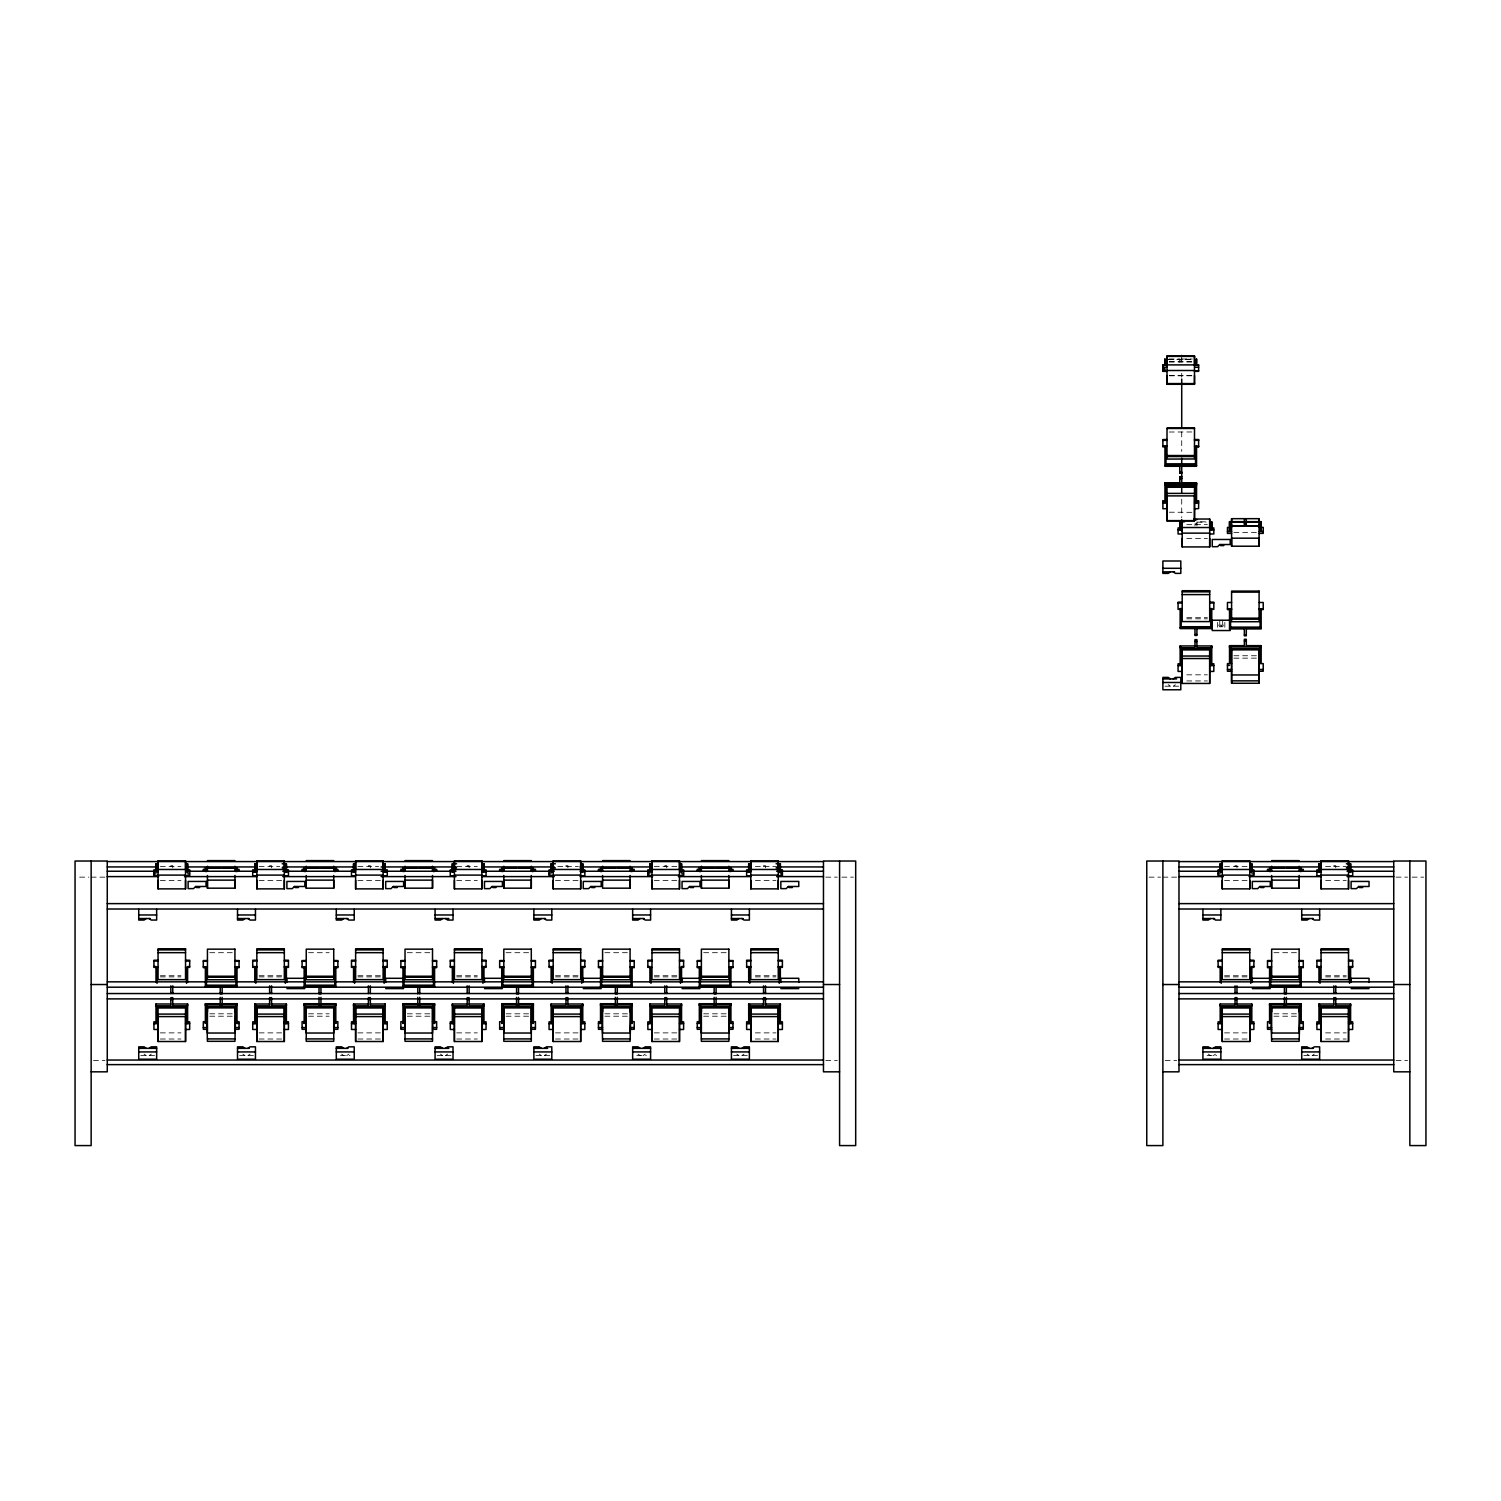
<?xml version="1.0" encoding="UTF-8"?>
<svg xmlns="http://www.w3.org/2000/svg" width="1501" height="1501" viewBox="0 0 1501 1501"><rect width="100%" height="100%" fill="white"/><g stroke="black" fill="none" stroke-linecap="round" stroke-linejoin="round"><path stroke-width="0.75" stroke-dasharray="5 3.75" d="M149.143 1055.635L151.282 1054.115M247.928 1055.635L250.067 1054.115M346.712 1055.635L348.87 1054.115M445.497 1055.635L447.654 1054.115M544.281 1055.635L546.439 1054.115M643.066 1055.635L645.224 1054.115M1173.294 686.201L1175.433 684.681M741.869 1055.635L744.008 1054.115M1213.352 1055.635L1215.491 1054.134M1312.137 1055.635L1314.276 1054.134M1169.185 359.02L1179.786 359.02L1179.786 363.129M1181.719 359.02L1192.319 359.02M1168.247 359.339L1192.319 359.189M1168.247 359.527L1190.987 359.527M1179.786 361.084L1181.719 361.122M1169.298 361.685L1192.207 361.685M1169.298 362.004L1192.207 362.004M1169.298 375.55L1192.207 375.55M1169.298 375.794L1192.207 375.794M1169.298 432.007L1192.207 431.969M1169.298 512.197L1192.207 512.329M1205.397 521.823L1196.916 521.823L1196.916 525.913M1197.085 522.16L1206.185 522.16M1196.916 523.755L1194.984 523.755L1194.984 525.913M1186.784 524.656L1207.404 524.656M1233.897 532.367L1256.787 532.367M1186.784 538.427L1207.404 538.427M1186.784 617.699L1207.404 617.699M1186.784 618.825L1207.404 618.825M1233.897 655.749L1256.787 655.749M1233.897 658.151L1256.787 658.151M1186.784 674.831L1207.404 674.831M1186.784 680.947L1207.404 680.947M1164.964 686.201L1178.717 686.201M160.344 866.602L180.964 866.602M259.129 866.602L279.749 866.602M357.913 866.602L378.533 866.602M456.698 866.602L477.318 866.602M557.79 866.602L578.392 866.602M654.286 866.602L677.176 866.602M755.359 866.602L775.979 866.602M1224.553 866.602L1247.462 866.602M1325.627 866.602L1346.247 866.602M79.647 877.147L88.859 877.147M91.148 877.147L104.957 877.147M825.775 877.147L837.277 877.147M841.873 877.147L853.375 877.147M1149.072 877.147L1160.573 877.147M1162.881 877.147L1176.69 877.147M1396.043 877.147L1407.544 877.147M1412.141 877.147L1423.642 877.147M160.344 880.393L180.964 880.393M259.129 880.393L282.038 880.393M357.913 880.393L380.822 880.393M456.698 880.393L477.318 880.393M555.483 880.393L578.392 880.393M654.286 880.393L677.176 880.393M755.359 880.393L775.979 880.393M1224.553 880.393L1247.462 880.393M1325.627 880.393L1346.247 880.393M209.746 952.703L232.636 952.703M308.531 952.703L329.132 952.703M407.315 952.703L430.224 952.703M506.1 952.703L529.009 952.703M604.884 952.703L627.793 952.703M703.669 952.703L726.578 952.703M1273.936 952.703L1296.845 952.703M160.344 975.744L180.964 975.744M259.129 975.744L282.038 975.744M357.913 975.744L380.822 975.744M456.698 975.744L477.318 975.744M555.483 975.744L578.392 975.744M654.286 975.744L677.176 975.744M755.359 975.744L775.979 975.744M1224.553 975.763L1247.462 975.763M1325.627 975.763L1346.247 975.763M160.344 976.888L180.964 976.888M259.129 976.888L282.038 976.888M357.913 976.888L380.822 976.888M456.698 976.888L477.318 976.888M555.483 976.888L578.392 976.888M654.286 976.888L677.176 976.888M755.359 976.888L775.979 976.888M1224.553 976.888L1247.462 976.888M1325.627 976.888L1346.247 976.888M209.746 1013.813L232.636 1013.813M308.531 1013.813L329.132 1013.813M407.315 1013.813L430.224 1013.813M506.1 1013.813L529.009 1013.813M604.884 1013.813L627.793 1013.813M703.669 1013.813L726.578 1013.813M1273.936 1013.813L1296.845 1013.813M209.746 1016.215L232.636 1016.215M308.531 1016.215L329.132 1016.215M407.315 1016.215L430.224 1016.215M506.1 1016.215L529.009 1016.215M604.884 1016.215L627.793 1016.215M703.669 1016.215L726.578 1016.215M1273.936 1016.215L1296.845 1016.215M160.344 1032.876L180.964 1032.876M259.129 1032.876L282.038 1032.876M357.913 1032.876L380.822 1032.876M456.698 1032.876L477.318 1032.876M555.483 1032.876L578.392 1032.876M654.286 1032.876L677.176 1032.876M755.359 1032.876L775.979 1032.876M1224.553 1032.876L1247.462 1032.876M1325.627 1032.876L1346.247 1032.876M160.344 1039.011L180.964 1039.011M259.129 1039.011L282.038 1039.011M357.913 1039.011L380.822 1039.011M456.698 1039.011L477.318 1039.011M555.483 1039.011L578.392 1039.011M654.286 1039.011L677.176 1039.011M755.359 1039.011L775.979 1039.011M1224.553 1039.011L1247.462 1039.011M1325.627 1039.011L1346.247 1039.011M140.813 1055.635L154.565 1055.635M239.597 1055.635L253.369 1055.635M340.464 1055.635L350.071 1055.635M437.166 1055.635L450.938 1055.635M535.951 1055.635L549.722 1055.635M636.818 1055.635L646.424 1055.635M733.539 1055.635L747.292 1055.635M1207.085 1055.635L1216.692 1055.635M1303.806 1055.635L1317.559 1055.635M93.456 1060.438L104.957 1060.438M825.775 1060.438L837.277 1060.438M1165.17 1060.438L1176.69 1060.438M1396.043 1060.438L1407.544 1060.438M1168.247 684.681L1170.386 686.201M1307.09 1054.134L1309.228 1055.635M1208.305 1054.134L1210.444 1055.635M736.822 1054.115L738.961 1055.635M638.038 1054.115L640.176 1055.635M539.234 1054.115L541.392 1055.635M440.45 1054.115L442.607 1055.635M341.665 1054.115L343.823 1055.635M242.881 1054.115L245.019 1055.635M144.096 1054.115L146.235 1055.635M1335.759 867.859L1335.759 865.702L1333.826 865.702L1333.826 867.859M1236.974 867.859L1236.974 865.702L1235.042 865.702L1235.042 867.859M1224.835 622.296L1224.835 628.469M1222.677 620.232L1222.677 628.469M1219.788 620.232L1219.788 628.469M1217.63 622.296L1217.63 628.469M1181.719 356.975L1181.719 363.129M1181.719 373.261L1181.719 377.126M1181.719 431.894L1181.719 451.388M1181.719 499.195L1181.719 517.732M765.491 867.859L765.491 865.702L763.559 865.702L763.559 867.859M666.707 867.859L666.707 865.702L664.774 865.702L664.774 867.859M567.903 867.859L567.903 865.702L565.971 865.702L565.971 867.859M469.119 867.859L469.119 865.702L467.186 865.702L467.186 867.859M370.334 867.859L370.334 865.702L368.402 865.702L368.402 867.859M271.55 867.859L271.55 865.702L269.617 865.702L269.617 867.859M172.765 867.859L172.765 865.702L170.833 865.702L170.833 867.859M1218.718 624.96C1220.707 631.114 1223.503 620.626 1218.718 624.96M1220.632 624.96C1222.602 631.114 1225.416 620.626 1220.632 624.96"/><path stroke-width="1.5" d="M153.928 1023.626L155.991 1023.626L155.991 1004L170.833 1004M157.023 864.107L157.023 869.848L158.055 869.848M158.055 1041.506L158.055 1016.59L185.542 1016.59L185.542 1041.506L158.055 1041.506L158.055 1007.978L185.542 1007.978L185.542 1041.506M185.542 880.393L185.542 888.873L158.055 888.873L158.055 880.393M158.055 860.974L158.055 869.473L185.542 869.473L185.542 860.974L158.055 860.974L158.055 888.873M186.574 864.107L186.574 869.848L185.542 869.848M189.67 1023.626L187.606 1023.626L187.606 1004L172.765 1004M220.215 1003.719L205.374 1003.719L205.374 1023.419L205.374 1021.674L203.31 1021.674L203.31 1029.311L207.438 1029.311M206.406 1004.694L207.438 1041.319L234.925 1041.319L235.976 1004.694L206.406 1004.694L206.406 1006.439L235.976 1006.439L235.976 1004.694M207.438 1007.903L207.438 1033.026L234.925 1033.026L234.925 1007.903L207.438 1007.903L207.438 1011.843M207.438 888.179L207.438 880.13L234.925 880.13L234.925 888.179L207.438 888.179L207.438 875.515M239.072 1023.419L237.008 1023.419L237.008 1003.719L222.148 1003.719M252.712 1023.626L254.776 1023.626L254.776 1004L269.617 1004M256.84 1023.626L255.808 1023.626L255.808 1004.976L255.808 1006.796L285.359 1006.796L285.359 1023.626L284.327 1023.626M256.84 1041.506L256.84 1007.978L284.327 1007.978L284.327 1041.506L256.84 1041.506L256.84 1007.978M284.327 880.393L284.327 888.873L256.84 888.873L256.84 880.393M256.84 860.974L256.84 869.473L284.327 869.473L284.327 860.974L256.84 860.974L256.84 888.873M288.455 1023.626L286.391 1023.626L286.391 1004L271.55 1004M282.15 863.769L286.391 863.769L286.391 869.848L288.455 869.848L288.455 875.927L284.327 875.927M319.019 1003.719L304.159 1003.719L304.159 1023.419L304.159 1021.674L302.095 1021.674L302.095 1029.311L306.242 1029.311M305.191 1004.694L305.191 1006.439L334.761 1006.439L334.761 1004.694L305.191 1004.694L305.191 1023.419L306.242 1021.674M306.242 1007.903L306.242 1033.026L333.729 1033.026L333.729 1007.903L306.242 1007.903L306.242 1041.319L333.729 1041.319L333.729 1007.903M306.242 888.179L306.242 880.13L333.729 880.13L333.729 888.179L306.242 888.179L306.242 875.515M334.761 1004.694L334.761 1023.419L333.729 1021.674M320.951 1003.719L335.792 1003.719L335.792 1023.419L335.792 1021.674L337.856 1021.674L337.856 1029.311L333.729 1029.311M351.497 1023.626L353.561 1023.626L353.561 1004L368.402 1004M355.624 1023.626L354.592 1023.626L354.592 1004.976L354.592 1006.796L384.143 1006.796L384.143 1023.626L383.111 1023.626M355.624 1041.506L355.624 1007.978L383.111 1007.978L383.111 1041.506L355.624 1041.506L355.624 1007.978M383.111 880.393L383.111 888.873L355.624 888.873L355.624 880.393M355.624 860.974L355.624 869.473L383.111 869.473L383.111 860.974L355.624 860.974L355.624 888.873M387.258 1023.626L385.175 1023.626L385.175 1004L370.334 1004M417.803 1003.719L402.962 1003.719L402.962 1023.419L402.962 1021.674L400.88 1021.674L400.88 1029.311L405.026 1029.311M403.994 1004.694L403.994 1006.439L433.545 1006.439L433.545 1004.694L403.994 1004.694L403.994 1023.419L405.026 1021.674M405.026 1007.903L405.026 1033.026L432.513 1033.026L432.513 1007.903L405.026 1007.903L405.026 1041.319L432.513 1041.319L432.513 1007.903M405.026 888.179L405.026 880.13L432.513 880.13L432.513 888.179L405.026 888.179L405.026 875.515M433.545 1004.694L433.545 1023.419L432.513 1021.674M419.736 1003.719L434.577 1003.719L434.577 1023.419L434.577 1021.674L436.641 1021.674L436.641 1029.311L432.513 1029.311M450.281 1023.626L452.345 1023.626L452.345 1004L467.186 1004M456.585 863.769L452.345 863.769L452.345 869.848L450.281 869.848L450.281 875.927L454.409 875.927M454.409 1023.626L453.377 1023.626L453.377 1006.796L482.928 1006.796L482.928 1004.976L482.928 1023.626L481.896 1023.626M454.409 1041.506L454.409 1007.978L481.896 1007.978L481.896 1041.506L454.409 1041.506L454.409 1007.978M481.896 880.393L481.896 888.873L454.409 888.873L454.409 880.393M454.409 860.974L454.409 869.473L481.896 869.473L481.896 860.974L454.409 860.974L454.409 888.873M486.043 1023.626L483.96 1023.626L483.96 1004L469.119 1004M516.588 1003.719L501.747 1003.719L501.747 1023.419L501.747 1021.674L499.664 1021.674L499.664 1029.311L503.811 1029.311M502.779 1004.694L502.779 1006.439L532.33 1006.439L532.33 1004.694L502.779 1004.694L502.779 1023.419L503.811 1021.674M503.811 1007.903L503.811 1033.026L531.298 1033.026L531.298 1007.903L503.811 1007.903L503.811 1041.319L531.298 1041.319L531.298 1007.903M503.811 888.179L503.811 880.13L531.298 880.13L531.298 888.179L503.811 888.179L503.811 875.515M532.33 1004.694L532.33 1023.419L531.298 1021.674M518.52 1003.719L533.362 1003.719L533.362 1023.419L533.362 1021.674L535.425 1021.674L535.425 1029.311L531.298 1029.311M549.066 1023.626L551.13 1023.626L551.13 1004L565.971 1004M555.37 863.769L551.13 863.769L551.13 869.848L549.066 869.848L549.066 875.927L553.194 875.927M553.194 1023.626L552.162 1023.626L552.162 1006.796L581.731 1006.796L581.731 1004.976L581.731 1023.626L580.681 1023.626M553.194 1041.506L553.194 1007.978L580.681 1007.978L580.681 1041.506L553.194 1041.506L553.194 1007.978M580.681 880.393L580.681 888.873L553.194 888.873L553.194 880.393M553.194 860.974L553.194 869.473L580.681 869.473L580.681 860.974L553.194 860.974L553.194 888.873M584.827 1023.626L582.763 1023.626L582.763 1004L567.903 1004M598.467 1023.419L600.531 1023.419L600.531 1003.719L615.372 1003.719M601.563 1004.694L602.595 1041.319L630.082 1041.319L631.114 1004.694L601.563 1004.694L601.563 1006.439L631.114 1006.439L631.114 1004.694M602.595 1007.903L602.595 1033.026L630.082 1033.026L630.082 1007.903L602.595 1007.903L602.595 1011.843M630.082 888.179L630.082 880.13L602.595 880.13L602.595 888.179L630.082 888.179L630.082 875.515M617.305 1003.719L632.146 1003.719L632.146 1023.419L632.146 1021.674L634.21 1021.674L634.21 1029.311L630.082 1029.311M647.85 1023.626L649.914 1023.626L649.914 1004L664.774 1004M650.946 864.107L650.946 869.848L651.978 869.848M651.978 1041.506L651.978 1016.59L679.484 1016.59L679.484 1041.506L651.978 1041.506L651.978 1007.978L679.484 1007.978L679.484 1041.506M679.484 880.393L679.484 888.873L651.978 888.873L651.978 880.393M651.978 860.974L651.978 869.473L679.484 869.473L679.484 860.974L651.978 860.974L651.978 888.873M680.516 864.107L680.516 869.848L679.484 869.848M683.612 1023.626L681.548 1023.626L681.548 1004L666.707 1004M697.252 1023.419L699.316 1023.419L699.316 1003.719L714.157 1003.719M700.348 1004.694L701.38 1041.319L728.867 1041.319L729.899 1004.694L700.348 1004.694L700.348 1006.439L729.899 1006.439L729.899 1004.694M701.38 1007.903L701.38 1033.026L728.867 1033.026L728.867 1007.903L701.38 1007.903L701.38 1011.843M701.38 888.179L701.38 880.13L728.867 880.13L728.867 888.179L701.38 888.179L701.38 875.515M732.995 1023.419L730.931 1023.419L730.931 1003.719L716.09 1003.719M746.635 1023.626L748.699 1023.626L748.699 1004L763.559 1004M750.781 1023.626L749.75 1023.626L749.75 1004.976L749.75 1006.796L779.3 1006.796L779.3 1023.626L778.269 1023.626M750.781 1041.506L750.781 1007.978L778.269 1007.978L778.269 1041.506L750.781 1041.506L750.781 1007.978M778.269 880.393L778.269 888.873L750.781 888.873L750.781 880.393M750.781 860.974L750.781 869.473L778.269 869.473L778.269 860.974L750.781 860.974L750.781 888.873M782.396 1023.626L780.332 1023.626L780.332 1004L765.491 1004M776.092 863.769L780.332 863.769L780.332 869.848L782.396 869.848L782.396 875.927L778.269 875.927M1162.881 502.948L1164.945 502.722L1164.945 483.022L1179.786 483.022M1165.977 359.527L1165.977 365.268L1167.009 365.268M1167.009 520.809L1167.009 495.893L1194.496 495.893L1194.496 520.809L1167.009 520.809L1167.009 487.281L1194.496 487.225M1194.496 375.55L1194.496 384.294L1167.009 384.294L1167.009 375.55M1167.009 356.037L1167.009 364.893L1194.496 364.893L1194.496 356.037L1167.009 356.037L1167.009 384.294M1178.079 665.581L1180.142 665.581L1180.142 645.955L1194.984 645.955M1184.383 521.823L1180.142 521.823L1180.142 527.902L1178.079 527.902L1178.079 533.981L1182.206 533.981M1182.206 665.581L1181.174 665.581L1181.174 646.931L1181.174 648.732L1210.725 648.732L1210.725 646.931L1210.725 665.581L1209.693 665.581M1182.206 683.443L1182.206 649.914L1209.693 649.914L1209.693 683.443L1182.206 683.443L1182.206 649.914M1209.693 538.427L1209.693 546.927L1182.206 546.927L1182.206 538.427M1182.206 521.147L1182.206 527.526L1209.693 527.526L1209.693 519.027L1193.651 519.027M1195.528 359.527L1195.528 365.268L1194.496 365.268M1198.624 502.948L1196.56 502.948L1196.56 483.022L1181.719 483.022M1213.821 665.581L1211.757 665.581L1211.757 645.955L1196.916 645.955M1218.118 1023.626L1220.182 1023.626L1220.182 1004.019L1235.042 1004.019M1221.214 864.107L1221.214 869.848L1222.264 869.848M1222.264 1041.506L1222.264 1016.59L1249.751 1016.59L1249.751 1041.506L1222.264 1041.506L1222.264 1007.978L1249.751 1007.978L1249.751 1041.506M1249.751 880.393L1249.751 888.873L1222.264 888.873L1222.264 880.393M1222.264 860.974L1222.264 869.473L1249.751 869.473L1249.751 860.974L1222.264 860.974L1222.264 888.873M1261.159 647.419L1261.159 645.655L1246.299 645.655L1246.299 639.295L1244.367 639.295L1244.367 645.655L1229.525 645.655L1229.525 663.611L1227.462 663.611L1227.462 671.247L1231.589 671.247M1227.462 531.504L1229.525 531.504L1229.525 521.654L1244.367 521.654M1230.557 646.65L1230.557 648.394L1260.127 648.394L1260.127 646.65L1230.557 646.65L1230.557 663.611L1231.589 663.611M1231.589 531.504L1230.557 531.504L1230.557 521.973L1260.127 521.973L1260.127 526.082L1230.557 526.082L1230.557 521.973M1231.589 683.255L1231.589 649.858L1259.095 649.858L1259.095 683.255L1231.589 683.255L1231.589 649.858M1231.589 546.214L1231.589 538.184L1259.095 538.184L1259.095 546.214L1231.589 546.214L1231.589 524.318M1231.589 526.72L1231.589 518.671L1259.095 518.671L1259.095 522.442M1250.783 864.107L1250.783 869.848L1249.751 869.848M1253.879 1023.626L1251.815 1023.626L1251.815 1004.019L1236.974 1004.019M1259.095 526.72L1259.095 518.671M1260.127 646.65L1260.127 663.611L1259.095 663.611M1259.095 531.504L1260.127 531.504L1260.127 521.973M1261.159 645.655L1261.159 663.611L1263.223 663.611L1263.223 671.247L1259.095 671.247M1263.223 531.504L1261.159 531.504L1261.159 521.654L1246.299 521.654M1284.424 1003.719L1269.583 1003.719L1269.583 1023.419L1269.583 1021.674L1267.519 1021.674L1267.519 1029.311L1271.647 1029.311M1270.615 1004.694L1271.647 1041.319L1299.134 1041.319L1300.166 1004.694L1270.615 1004.694L1270.615 1006.458L1300.166 1006.458L1300.166 1004.694M1271.647 1007.903L1271.647 1033.026L1299.134 1033.026L1299.134 1007.903L1271.647 1007.903L1271.647 1011.843M1271.647 888.179L1271.647 880.13L1299.134 880.13L1299.134 888.179L1271.647 888.179L1271.647 875.515M1303.281 1023.419L1301.198 1023.419L1301.198 1003.719L1286.357 1003.719M1316.902 1023.626L1318.966 1023.626L1318.966 1004.019L1333.826 1004.019M1321.049 1023.626L1320.017 1023.626L1320.017 1004.976L1320.017 1006.796L1349.568 1006.796L1349.568 1023.626L1348.536 1023.626M1321.049 1041.506L1321.049 1007.978L1348.536 1007.978L1348.536 1041.506L1321.049 1041.506L1321.049 1007.978M1348.536 880.393L1348.536 888.873L1321.049 888.873L1321.049 880.393M1321.049 860.974L1321.049 869.473L1348.536 869.473L1348.536 860.974L1321.049 860.974L1321.049 888.873M1352.664 1023.626L1350.6 1023.626L1350.6 1004.019L1335.759 1004.019M1346.359 863.788L1350.6 863.788L1350.6 869.848L1352.664 869.848L1352.664 875.927L1348.536 875.927M146.235 918.537L144.096 920.057L138.73 920.057L138.73 909.362M245.019 918.537L242.881 920.057L237.514 920.057L237.514 909.362M149.143 1048.355L151.282 1046.835L156.648 1046.835L156.648 1059.218L138.73 1059.218L138.73 1046.835L144.096 1046.835L146.235 1048.355M343.823 918.537L341.665 920.057L336.299 920.057L336.299 909.362M247.928 1048.355L250.067 1046.835L255.451 1046.835L255.451 1059.218L237.514 1059.218L237.514 1046.835L242.881 1046.835L245.019 1048.355M442.607 918.537L440.45 920.057L435.084 920.057L435.084 909.362M346.712 1048.355L348.87 1046.835L354.236 1046.835L354.236 1059.218L336.299 1059.218L336.299 1046.835L341.665 1046.835L343.823 1048.355M541.392 918.537L539.234 920.057L533.868 920.057L533.868 909.362M445.497 1048.355L447.654 1046.835L453.021 1046.835L453.021 1059.218L435.084 1059.218L435.084 1046.835L440.45 1046.835L442.607 1048.355M640.176 918.537L638.038 920.057L632.653 920.057L632.653 909.362M1170.386 571.862L1168.247 573.382L1162.881 573.382L1162.881 560.999L1180.799 560.999L1180.799 573.382L1175.433 573.382L1173.294 571.862M544.281 1048.355L546.439 1046.835L551.805 1046.835L551.805 1059.218L533.868 1059.218L533.868 1046.835L539.234 1046.835L541.392 1048.355M738.961 918.537L736.822 920.057L731.437 920.057L731.437 909.362M643.066 1048.355L645.224 1046.835L650.59 1046.835L650.59 1059.218L632.653 1059.218L632.653 1046.835L638.038 1046.835L640.176 1048.355M1173.294 678.921L1175.433 677.401L1180.799 677.401L1180.799 689.766L1162.881 689.766L1162.881 677.401L1168.247 677.401L1170.386 678.921M741.869 1048.355L744.008 1046.835L749.374 1046.835L749.374 1059.218L731.437 1059.218L731.437 1046.835L736.822 1046.835L738.961 1048.355M1210.444 918.537L1208.305 920.057L1202.92 920.057L1202.92 909.381M1309.228 918.537L1307.09 920.057L1301.723 920.057L1301.723 909.381M1213.352 1048.355L1215.491 1046.835L1220.857 1046.835L1220.857 1059.218L1202.92 1059.218L1202.92 1046.835L1208.305 1046.835L1210.444 1048.355M1312.137 1048.355L1314.276 1046.835L1319.642 1046.835L1319.642 1059.218L1301.723 1059.218L1301.723 1046.835L1307.09 1046.835L1309.228 1048.355M1167.009 356.394L1194.496 356.394M1164.945 364.762L1162.881 364.762L1162.881 371.347L1167.009 371.347M1196.56 364.762L1198.624 364.762L1198.624 371.347L1194.496 371.347M1162.881 365.268L1164.945 365.268L1164.945 359.02L1164.945 363.28M1198.624 365.268L1196.56 365.268L1196.56 359.02L1196.56 363.28M1162.881 367.257L1167.009 367.257M1194.496 367.257L1198.624 367.257M1162.881 368.871L1164.945 368.871M1162.881 369.34L1164.945 369.34M1167.009 370.503L1194.496 370.503M1162.881 370.747L1167.009 370.747M1194.496 370.747L1198.624 370.747M1167.009 383.581L1194.496 383.581M1167.009 428.46L1194.496 428.46M1167.009 439.53L1162.881 439.53L1162.881 446.942L1164.945 446.679M1194.496 439.53L1198.624 439.53L1198.624 446.942M1162.881 439.849L1167.009 439.849M1194.496 439.849L1198.624 439.849M1162.881 440.356L1167.009 440.356M1194.496 440.356L1198.624 440.356M1162.881 445.853L1164.945 445.853L1164.945 466.286L1179.786 466.286M1162.881 446.191L1164.945 446.191M1167.009 446.191L1165.977 446.191L1165.977 465.235M1194.496 446.191L1195.528 446.191L1195.528 465.235M1196.56 446.191L1198.624 446.191M1196.56 446.942L1198.624 446.679M1167.009 455.535L1194.496 455.535M1167.009 456.548L1194.496 456.548M1165.977 464.09L1195.528 464.09M1165.977 464.484L1195.528 464.484M1164.945 465.535L1179.786 465.535M1181.719 465.535L1196.56 465.535M1181.719 466.286L1196.56 466.286L1196.56 445.853M1179.786 471.989L1181.719 471.989M1179.786 472.421L1181.719 472.421M1179.786 472.815L1181.719 472.815M1181.719 473.171L1179.786 473.171L1179.786 465.141M1181.719 476.643L1179.786 476.643L1179.786 485.123L1164.945 485.123L1164.945 483.022M1179.786 476.999L1181.719 476.999M1179.786 478.406L1181.719 478.406M1179.786 478.8L1181.719 478.8M1164.945 483.322L1179.786 483.322M1181.719 483.322L1196.56 483.322M1165.977 484.016L1195.528 484.016M1181.719 485.123L1196.56 485.123L1196.56 483.022M1165.977 485.761L1195.528 485.761M1167.009 493.397L1194.496 493.397M1162.881 501.128L1164.945 501.128M1196.56 501.128L1198.624 501.128M1167.009 502.948L1165.977 502.948L1165.977 486.099L1195.528 486.099L1195.528 502.948L1194.496 502.948M1167.009 508.614L1162.881 508.783L1162.881 500.978L1164.945 500.978L1164.945 502.948M1194.496 508.783L1198.624 508.614L1198.624 500.978L1196.56 500.978L1196.56 502.948M1194.984 519.665L1196.916 519.665M1167.009 520.622L1194.496 520.622M1244.367 523.718L1246.299 523.718M1231.589 527.395L1230.557 527.395L1230.557 531.504M1259.095 527.395L1260.127 527.395L1260.127 531.504M1182.206 527.902L1181.174 527.902L1181.174 522.16L1181.174 526.251M1209.693 527.902L1210.725 527.902L1210.725 522.16L1210.725 526.251M1178.079 529.891L1182.206 529.891M1209.693 529.891L1213.821 529.891M1182.206 533.136L1209.693 533.136M1231.589 533.399L1227.462 533.399L1227.462 527.395L1229.525 527.395L1229.525 531.504M1259.095 533.399L1263.223 533.399L1263.223 527.395L1261.159 527.395L1261.159 531.504M1209.693 533.981L1213.821 533.981L1213.821 527.902L1211.757 527.902L1211.757 521.823L1211.757 529.966M1220.576 545.614L1223.803 545.614M1162.881 568.297L1180.799 568.297M1162.881 571.862L1174.551 571.862M1182.206 591.844L1209.693 591.844M1231.589 592.126L1259.095 592.126M1182.206 594.602L1209.693 594.602M1182.206 602.164L1178.079 602.164L1178.079 609.312L1180.142 609.312M1209.693 602.164L1213.821 602.164L1213.821 609.312L1211.757 609.312M1231.589 602.483L1227.462 602.483L1227.462 609.575L1229.525 609.575M1259.095 602.483L1263.223 602.483L1263.223 609.575L1261.159 609.575M1178.079 602.989L1182.206 602.989M1209.693 602.989L1213.821 602.989M1227.462 608.824L1229.525 608.824L1229.525 628.919L1244.367 628.919M1231.589 608.824L1230.557 608.824L1230.557 627.868L1260.127 627.868L1260.127 608.824L1259.095 608.824M1263.223 608.824L1261.159 608.824L1261.159 628.919L1246.299 628.919M1181.174 609.312L1182.206 609.312M1209.693 609.312L1210.725 609.312M1230.557 609.575L1231.589 609.575M1259.095 609.575L1260.127 609.575M1231.589 618.168L1259.095 618.168M1231.589 619.2L1259.095 619.2M1181.174 626.724L1210.725 626.724M1230.557 627.118L1260.127 627.118M1180.142 627.774L1194.984 627.774L1194.984 635.448L1196.916 635.448L1196.916 627.774L1211.757 627.774M1229.525 628.187L1244.367 628.187L1244.367 635.805L1246.299 635.805L1246.299 628.187L1261.159 628.187M1194.984 628.6L1180.142 628.6L1180.142 608.487M1196.916 628.6L1211.757 628.6L1211.757 608.487M1194.984 634.642L1196.916 634.642M1244.367 635.054L1246.299 635.054M1244.367 641.04L1246.299 641.04M1194.984 641.434L1196.916 641.434M1182.206 656.031L1209.693 656.031M1182.206 658.526L1209.693 658.526M1182.206 663.761L1181.174 665.581M1209.693 663.761L1210.725 665.581M1227.462 665.356L1229.525 665.356M1227.462 669.502L1231.589 669.502M1259.095 669.502L1263.223 669.502M1182.206 671.416L1178.079 671.416L1178.079 663.761L1180.142 663.761L1180.142 665.581M1209.693 671.416L1213.821 671.416L1213.821 663.761L1211.757 663.761L1211.757 665.581M1231.589 674.962L1259.095 674.962M1162.881 678.921L1176.634 678.921M1231.589 680.854L1259.095 680.854M1162.881 682.486L1180.799 682.486M207.438 860.617L234.925 860.617M306.242 860.617L333.729 860.617M405.026 860.617L432.513 860.617M503.811 860.617L531.298 860.617M602.595 860.617L630.082 860.617M701.38 860.617L728.867 860.617M1271.647 860.636L1299.134 860.636M107.265 861.574L823.467 861.574M1178.979 861.574L1393.735 861.574M107.265 866.94L156.423 866.94M186.837 866.94L257.065 866.94M282.807 866.94L355.362 866.94M381.104 866.94L456.004 866.94M481.746 866.94L554.301 866.94M580.061 866.94L650.271 866.94M680.703 866.94L750.913 866.94M776.655 866.94L823.467 866.94M1178.979 866.94L1221.007 866.94M1251.346 866.94L1321.368 866.94M1347.054 866.94L1393.735 866.94M220.215 867.709L205.374 867.709L205.374 871.537M222.148 867.709L237.008 867.709L237.008 871.537M282.15 867.859L286.391 867.859M319.019 867.709L304.159 867.709L304.159 871.537M320.951 867.709L335.792 867.709L335.792 871.537M417.803 867.709L402.962 867.709L402.962 871.537M419.736 867.709L434.577 867.709L434.577 871.537M452.345 867.859L456.585 867.859M516.588 867.709L501.747 867.709L501.747 871.537M518.52 867.709L533.362 867.709L533.362 871.537M551.13 867.859L555.37 867.859M615.372 867.709L600.531 867.709L600.531 871.537M617.305 867.709L632.146 867.709L632.146 871.537M714.157 867.709L699.316 867.709L699.316 871.537M716.09 867.709L730.931 867.709L730.931 871.537M776.092 867.859L780.332 867.859M1284.424 867.709L1269.583 867.709L1269.583 871.537M1286.357 867.709L1301.198 867.709L1301.198 871.537M1346.359 867.859L1350.6 867.859M205.374 869.342L203.31 869.342L203.31 871.237M237.008 869.342L239.072 869.342L239.072 871.237M304.159 869.342L302.095 869.342L302.095 871.237M305.191 869.342L306.242 869.342M333.729 869.342L334.761 869.342M335.792 869.342L337.856 869.342L337.856 871.237M402.962 869.342L400.88 869.342L400.88 871.237M403.994 869.342L405.026 869.342M432.513 869.342L433.545 869.342M434.577 869.342L436.641 869.342L436.641 871.237M501.747 869.342L499.664 869.342L499.664 871.237M502.779 869.342L503.811 869.342M531.298 869.342L532.33 869.342M533.362 869.342L535.425 869.342L535.425 871.237M600.531 869.342L598.467 869.342L598.467 871.237M632.146 869.342L634.21 869.342L634.21 871.237M699.316 869.342L697.252 869.342L697.252 871.237M730.931 869.342L732.995 869.342L732.995 871.237M1269.583 869.36L1267.519 869.36L1267.519 871.237M1301.198 869.36L1303.281 869.36L1303.281 871.237M256.84 869.848L255.808 869.848L255.808 864.107L255.808 872.025M284.327 869.848L285.359 869.848L285.359 864.107L285.359 872.025M355.624 869.848L354.592 869.848L354.592 864.107L354.592 872.025M383.111 869.848L384.143 869.848L384.143 864.107L384.143 872.025M454.409 869.848L453.377 869.848L453.377 864.107L453.377 872.025M481.896 869.848L482.928 869.848L482.928 864.107L482.928 872.025M553.194 869.848L552.162 869.848L552.162 864.107L552.162 872.025M580.681 869.848L581.731 869.848L581.731 864.107L581.731 872.025M750.781 869.848L749.75 869.848L749.75 864.107L749.75 872.025M778.269 869.848L779.3 869.848L779.3 864.107L779.3 872.025M1321.049 869.848L1320.017 869.848L1320.017 864.107L1320.017 872.025M1348.536 869.848L1349.568 869.848L1349.568 864.107L1349.568 872.025M107.265 871.237L156.423 871.237M186.837 871.237L257.065 871.237M282.807 871.237L355.362 871.237M381.104 871.237L456.004 871.237M481.746 871.237L554.301 871.237M580.061 871.237L650.271 871.237M680.703 871.237L750.913 871.237M776.655 871.237L823.467 871.237M1178.979 871.237L1221.007 871.237M1251.346 871.237L1321.368 871.237M1347.054 871.237L1393.735 871.237M153.928 871.837L158.055 871.837M185.542 871.837L189.67 871.837M252.712 871.837L256.84 871.837M284.327 871.837L288.455 871.837M351.497 871.837L355.624 871.837M383.111 871.837L387.258 871.837M450.281 871.837L454.409 871.837M481.896 871.837L486.043 871.837M549.066 871.837L553.194 871.837M580.681 871.837L584.827 871.837M647.85 871.837L651.978 871.837M679.484 871.837L683.612 871.837M746.635 871.837L750.781 871.837M778.269 871.837L782.396 871.837M1218.118 871.837L1222.264 871.837M1249.751 871.837L1253.879 871.837M1316.902 871.837L1321.049 871.837M1348.536 871.837L1352.664 871.837M153.928 873.938L155.991 873.938M187.606 873.938L189.67 873.938M549.066 873.938L551.13 873.938M647.85 873.938L649.914 873.938M681.548 873.938L683.612 873.938M780.332 873.938L782.396 873.938M1218.118 873.938L1220.182 873.938M1251.815 873.938L1253.879 873.938M158.055 875.102L185.542 875.102M256.84 875.102L284.327 875.102M355.624 875.102L383.111 875.102M454.409 875.102L481.896 875.102M553.194 875.102L580.681 875.102M651.978 875.102L679.484 875.102M750.781 875.102L778.269 875.102M1222.264 875.102L1249.751 875.102M1321.049 875.102L1348.536 875.102M158.055 875.927L153.928 875.927L153.928 869.848L155.991 869.848L155.991 863.769L155.991 871.912M185.542 875.927L189.67 875.927L189.67 869.848L187.606 869.848L187.606 863.769L187.606 871.912M256.84 875.927L252.712 875.927L252.712 869.848L254.776 869.848L254.776 863.769L254.776 871.912M355.624 875.927L351.497 875.927L351.497 869.848L353.561 869.848L353.561 863.769L353.561 871.912M383.111 875.927L387.258 875.927L387.258 869.848L385.175 869.848L385.175 863.769L385.175 871.912M481.896 875.927L486.043 875.927L486.043 869.848L483.96 869.848L483.96 863.769L483.96 871.912M580.681 875.927L584.827 875.927L584.827 869.848L582.763 869.848L582.763 863.769L582.763 871.912M651.978 875.927L647.85 875.927L647.85 869.848L649.914 869.848L649.914 863.769L649.914 871.912M679.484 875.927L683.612 875.927L683.612 869.848L681.548 869.848L681.548 863.769L681.548 871.912M750.781 875.927L746.635 875.927L746.635 869.848L748.699 869.848L748.699 863.769L748.699 871.912M1222.264 875.927L1218.118 875.927L1218.118 869.848L1220.182 869.848L1220.182 863.788L1220.182 871.912M1249.751 875.927L1253.879 875.927L1253.879 869.848L1251.815 869.848L1251.815 863.788L1251.815 871.912M1321.049 875.927L1316.902 875.927L1316.902 869.848L1318.966 869.848L1318.966 863.788L1318.966 871.912M107.265 876.603L158.75 876.603M184.492 876.603L257.065 876.603M282.807 876.603L355.362 876.603M381.104 876.603L456.004 876.603M481.746 876.603L554.301 876.603M580.061 876.603L652.616 876.603M678.358 876.603L750.913 876.603M776.655 876.603L823.467 876.603M1178.979 876.603L1223.334 876.603M1249.02 876.603L1321.368 876.603M1347.054 876.603L1393.735 876.603M196.425 887.56L199.652 887.56M295.209 887.56L298.436 887.56M393.994 887.56L397.221 887.56M492.797 887.56L496.005 887.56M591.582 887.56L594.79 887.56M690.366 887.56L693.575 887.56M789.151 887.56L792.378 887.56M1260.634 887.56L1263.861 887.56M1359.418 887.56L1362.645 887.56M107.265 903.621L823.467 903.621M1178.979 903.621L1393.735 903.621M107.265 909.006L823.467 909.006M1178.979 909.006L1393.735 909.006M138.73 914.972L156.648 914.972M237.514 914.972L255.451 914.972M336.299 914.972L354.236 914.972M435.084 914.972L453.021 914.972M533.868 914.972L551.805 914.972M632.653 914.972L650.59 914.972M731.437 914.972L749.374 914.972M1202.92 914.972L1220.857 914.972M1301.723 914.972L1319.642 914.972M138.73 918.537L150.4 918.537M237.514 918.537L249.204 918.537M336.299 918.537L347.988 918.537M435.084 918.537L448.855 918.537M533.868 918.537L545.557 918.537M632.653 918.537L644.342 918.537M731.437 918.537L743.126 918.537M1202.92 918.537L1214.609 918.537M1301.723 918.537L1313.394 918.537M158.055 949.889L185.542 949.889M256.84 949.889L284.327 949.889M355.624 949.889L383.111 949.889M454.409 949.889L481.896 949.889M553.194 949.889L580.681 949.889M651.978 949.889L679.484 949.889M750.781 949.889L778.269 949.889M1222.264 949.889L1249.751 949.889M1321.049 949.889L1348.536 949.889M158.055 952.666L185.542 952.666M256.84 952.666L284.327 952.666M355.624 952.666L383.111 952.666M454.409 952.666L481.896 952.666M553.194 952.666L580.681 952.666M651.978 952.666L679.484 952.666M750.781 952.666L778.269 952.666M1222.264 952.666L1249.751 952.666M1321.049 952.666L1348.536 952.666M158.055 960.227L153.928 960.227L153.928 967.376L155.991 967.376M185.542 960.227L189.67 960.227L189.67 967.376L187.606 967.376M256.84 960.227L252.712 960.227L252.712 967.376L254.776 967.376M284.327 960.227L288.455 960.227L288.455 967.376L286.391 967.376M355.624 960.227L351.497 960.227L351.497 967.376L353.561 967.376M383.111 960.227L387.258 960.227L387.258 967.376L385.175 967.376M454.409 960.227L450.281 960.227L450.281 967.376L452.345 967.376M481.896 960.227L486.043 960.227L486.043 967.376L483.96 967.376M553.194 960.227L549.066 960.227L549.066 967.376L551.13 967.376M580.681 960.227L584.827 960.227L584.827 967.376L582.763 967.376M651.978 960.227L647.85 960.227L647.85 967.376L649.914 967.376M679.484 960.227L683.612 960.227L683.612 967.376L681.548 967.376M750.781 960.227L746.635 960.227L746.635 967.376L748.699 967.376M778.269 960.227L782.396 960.227L782.396 967.376L780.332 967.376M1222.264 960.227L1218.118 960.227L1218.118 967.376L1220.182 967.376M1249.751 960.227L1253.879 960.227L1253.879 967.376L1251.815 967.376M1321.049 960.227L1316.902 960.227L1316.902 967.376L1318.966 967.376M1348.536 960.227L1352.664 960.227L1352.664 967.376L1350.6 967.376M207.438 960.546L203.31 960.546L203.31 967.638L205.374 967.638M234.925 960.546L239.072 960.546L239.072 967.638L237.008 967.638M306.242 960.546L302.095 960.546L302.095 967.638L304.159 967.638M333.729 960.546L337.856 960.546L337.856 967.638L335.792 967.638M405.026 960.546L400.88 960.546L400.88 967.638L402.962 967.638M432.513 960.546L436.641 960.546L436.641 967.638L434.577 967.638M503.811 960.546L499.664 960.546L499.664 967.638L501.747 967.638M531.298 960.546L535.425 960.546L535.425 967.638L533.362 967.638M602.595 960.546L598.467 960.546L598.467 967.638L600.531 967.638M630.082 960.546L634.21 960.546L634.21 967.638L632.146 967.638M701.38 960.546L697.252 960.546L697.252 967.638L699.316 967.638M728.867 960.546L732.995 960.546L732.995 967.638L730.931 967.638M1271.647 960.546L1267.519 960.546L1267.519 967.638L1269.583 967.638M1299.134 960.546L1303.281 960.546L1303.281 967.638L1301.198 967.638M153.928 961.053L158.055 961.053M185.542 961.053L189.67 961.053M252.712 961.053L256.84 961.053M284.327 961.053L288.455 961.053M351.497 961.053L355.624 961.053M383.111 961.053L387.258 961.053M450.281 961.053L454.409 961.053M481.896 961.053L486.043 961.053M549.066 961.053L553.194 961.053M580.681 961.053L584.827 961.053M647.85 961.053L651.978 961.053M679.484 961.053L683.612 961.053M746.635 961.053L750.781 961.053M778.269 961.053L782.396 961.053M1218.118 961.053L1222.264 961.053M1249.751 961.053L1253.879 961.053M1316.902 961.053L1321.049 961.053M1348.536 961.053L1352.664 961.053M203.31 961.278L207.438 961.278M234.925 961.278L239.072 961.278M302.095 961.278L306.242 961.278M333.729 961.278L337.856 961.278M400.88 961.278L405.026 961.278M432.513 961.278L436.641 961.278M499.664 961.278L503.811 961.278M531.298 961.278L535.425 961.278M598.467 961.278L602.595 961.278M630.082 961.278L634.21 961.278M697.252 961.278L701.38 961.278M728.867 961.278L732.995 961.278M1267.519 961.297L1271.647 961.297M1299.134 961.297L1303.281 961.297M153.928 966.55L155.991 966.55L155.991 982.367M189.67 966.55L187.606 966.55L187.606 982.367M252.712 966.55L254.776 966.55L254.776 982.367M256.84 966.55L255.808 966.55L255.808 983.324M284.327 966.55L285.359 966.55L285.359 983.324M288.455 966.55L286.391 966.55L286.391 982.367M351.497 966.55L353.561 966.55L353.561 982.367M355.624 966.55L354.592 966.55L354.592 983.324M383.111 966.55L384.143 966.55L384.143 983.324M387.258 966.55L385.175 966.55L385.175 982.367M450.281 966.55L452.345 966.55L452.345 982.367M454.409 966.55L453.377 966.55L453.377 983.324M481.896 966.55L482.928 966.55L482.928 983.324M486.043 966.55L483.96 966.55L483.96 982.367M549.066 966.55L551.13 966.55L551.13 982.367M553.194 966.55L552.162 966.55L552.162 983.324M580.681 966.55L581.731 966.55L581.731 983.324M584.827 966.55L582.763 966.55L582.763 982.367M647.85 966.55L649.914 966.55L649.914 982.367M683.612 966.55L681.548 966.55L681.548 982.367M746.635 966.55L748.699 966.55L748.699 982.367M750.781 966.55L749.75 966.55L749.75 983.324M778.269 966.55L779.3 966.55L779.3 983.324M782.396 966.55L780.332 966.55L780.332 982.367M1218.118 966.55L1220.182 966.55L1220.182 982.367M1253.879 966.55L1251.815 966.55L1251.815 982.367M1316.902 966.55L1318.966 966.55L1318.966 982.367M1321.049 966.55L1320.017 966.55L1320.017 983.324M1348.536 966.55L1349.568 966.55L1349.568 983.324M1352.664 966.55L1350.6 966.55L1350.6 982.367M203.31 966.888L205.374 966.888L205.374 986.983L220.215 986.983M207.438 966.888L206.406 966.888L206.406 985.932M234.925 966.888L235.976 966.888L235.976 985.932M239.072 966.888L237.008 966.888L237.008 986.983L222.148 986.983M302.095 966.888L304.159 966.888L304.159 986.983L319.019 986.983M306.242 966.888L305.191 966.888L305.191 985.932M333.729 966.888L334.761 966.888L334.761 985.932M337.856 966.888L335.792 966.888L335.792 986.983L320.951 986.983M400.88 966.888L402.962 966.888L402.962 986.983L417.803 986.983M405.026 966.888L403.994 966.888L403.994 985.932M432.513 966.888L433.545 966.888L433.545 985.932M436.641 966.888L434.577 966.888L434.577 986.983L419.736 986.983M499.664 966.888L501.747 966.888L501.747 986.983L516.588 986.983M503.811 966.888L502.779 966.888L502.779 985.932M531.298 966.888L532.33 966.888L532.33 985.932M535.425 966.888L533.362 966.888L533.362 986.983L518.52 986.983M598.467 966.888L600.531 966.888L600.531 986.983L615.372 986.983M602.595 966.888L601.563 966.888L601.563 985.932M630.082 966.888L631.114 966.888L631.114 985.932M634.21 966.888L632.146 966.888L632.146 986.983L617.305 986.983M697.252 966.888L699.316 966.888L699.316 986.983L714.157 986.983M701.38 966.888L700.348 966.888L700.348 985.932M728.867 966.888L729.899 966.888L729.899 985.932M732.995 966.888L730.931 966.888L730.931 986.983L716.09 986.983M1267.519 966.888L1269.583 966.888L1269.583 986.983L1284.424 986.983M1271.647 966.888L1270.615 966.888L1270.615 985.932M1299.134 966.888L1300.166 966.888L1300.166 985.932M1303.281 966.888L1301.198 966.888L1301.198 986.983L1286.357 986.983M158.055 967.376L157.023 967.376L157.023 983.324M185.542 967.376L186.574 967.376L186.574 983.324M255.808 967.376L256.84 967.376M284.327 967.376L285.359 967.376M305.191 967.638L306.242 967.638M333.729 967.638L334.761 967.638M354.592 967.376L355.624 967.376M383.111 967.376L384.143 967.376M403.994 967.638L405.026 967.638M432.513 967.638L433.545 967.638M453.377 967.376L454.409 967.376M481.896 967.376L482.928 967.376M502.779 967.638L503.811 967.638M531.298 967.638L532.33 967.638M552.162 967.376L553.194 967.376M580.681 967.376L581.731 967.376M651.978 967.376L650.946 967.376L650.946 983.324M679.484 967.376L680.516 967.376L680.516 983.324M749.75 967.376L750.781 967.376M778.269 967.376L779.3 967.376M1222.264 967.376L1221.214 967.376L1221.214 983.324M1249.751 967.376L1250.783 967.376L1250.783 983.324M1320.017 967.376L1321.049 967.376M1348.536 967.376L1349.568 967.376M207.438 976.232L234.925 976.232M306.242 976.232L333.729 976.232M405.026 976.232L432.513 976.232M503.811 976.232L531.298 976.232M602.595 976.232L630.082 976.232M701.38 976.232L728.867 976.232M1271.647 976.232L1299.134 976.232M207.438 977.245L234.925 977.245M306.242 977.245L333.729 977.245M405.026 977.245L432.513 977.245M503.811 977.245L531.298 977.245M602.595 977.245L630.082 977.245M701.38 977.245L728.867 977.245M1271.647 977.245L1299.134 977.245M601.207 978.296L583.27 978.296L583.27 982.404M107.265 981.842L823.467 981.842M1178.979 981.842L1393.735 981.842M91.148 984.525L107.265 984.525M823.467 984.525L839.584 984.525M1162.881 984.525L1178.979 984.525M1393.735 984.525L1409.852 984.525M206.406 985.181L235.976 985.181M305.191 985.181L334.761 985.181M403.994 985.181L433.545 985.181M502.779 985.181L532.33 985.181M601.563 985.181L631.114 985.181M700.348 985.181L729.899 985.181M1270.615 985.181L1300.166 985.181M205.374 986.232L220.215 986.232L220.215 993.85L222.148 993.85L222.148 986.232L237.008 986.232M304.159 986.232L319.019 986.232L319.019 993.85L320.951 993.85L320.951 986.232L335.792 986.232M402.962 986.232L417.803 986.232L417.803 993.85M434.577 986.232L419.736 986.232L419.736 993.85M501.747 986.232L516.588 986.232L516.588 993.85L518.52 993.85L518.52 986.232L533.362 986.232M600.531 986.232L615.372 986.232L615.372 993.85L617.305 993.85L617.305 986.232L632.146 986.232M699.316 986.232L714.157 986.232L714.157 993.85L716.09 993.85L716.09 986.232L730.931 986.232M1269.583 986.232L1284.424 986.232L1284.424 993.85L1286.357 993.85L1286.357 986.232L1301.198 986.232M107.265 987.189L823.467 987.208M1178.979 987.208L1393.735 987.208M286.897 988.596L304.834 988.596M385.701 988.596L403.619 988.596M484.485 988.596L502.403 988.596M583.27 988.596L601.207 988.596M682.054 988.596L699.991 988.596M780.839 988.596L798.776 988.596M1252.322 988.596L1270.259 988.596M1351.106 988.596L1369.043 988.596M170.833 992.686L172.765 992.686M269.617 992.686L271.55 992.686M565.971 992.686L567.903 992.686M664.774 992.686L666.707 992.686M763.559 992.686L765.491 992.686M1235.042 992.686L1236.974 992.686M1333.826 992.686L1335.759 992.686M220.215 993.118L222.148 993.118M319.019 993.118L320.951 993.118M417.803 993.118L419.736 993.118M516.588 993.118L518.52 993.118M615.372 993.118L617.305 993.118M714.157 993.118L716.09 993.118M1284.424 993.118L1286.357 993.118M107.265 993.549L823.467 993.531M1178.979 993.549L1393.735 993.531M107.265 998.897L823.467 998.878M1178.979 998.878L1393.735 998.897M220.215 999.084L222.148 999.084M319.019 999.084L320.951 999.084M516.588 999.084L518.52 999.084M615.372 999.084L617.305 999.084M714.157 999.084L716.09 999.084M1284.424 999.084L1286.357 999.084M170.833 999.497L172.765 999.497M269.617 999.497L271.55 999.497M368.402 999.497L370.334 999.497M467.186 999.497L469.119 999.497M565.971 999.497L567.903 999.497M664.774 999.497L666.707 999.497M763.559 999.497L765.491 999.497M1235.042 999.497L1236.974 999.497M1333.826 999.497L1335.759 999.497M158.055 1014.094L185.542 1014.094M256.84 1014.094L284.327 1014.094M355.624 1014.094L383.111 1014.094M454.409 1014.094L481.896 1014.094M553.194 1014.094L580.681 1014.094M651.978 1014.094L679.484 1014.094M750.781 1014.094L778.269 1014.094M1222.264 1014.094L1249.751 1014.094M1321.049 1014.094L1348.536 1014.094M256.84 1016.59L284.327 1016.59M355.624 1016.59L383.111 1016.59M454.409 1016.59L481.896 1016.59M553.194 1016.59L580.681 1016.59M750.781 1016.59L778.269 1016.59M1321.049 1016.59L1348.536 1016.59M256.84 1021.825L255.808 1023.626M284.327 1021.825L285.359 1023.626M355.624 1021.825L354.592 1023.626M383.111 1021.825L384.143 1023.626M454.409 1021.825L453.377 1023.626M481.896 1021.825L482.928 1023.626M553.194 1021.825L552.162 1023.626M580.681 1021.825L581.731 1023.626M750.781 1021.825L749.75 1023.626M778.269 1021.825L779.3 1023.626M1321.049 1021.825L1320.017 1023.626M1348.536 1021.825L1349.568 1023.626M158.055 1023.626L157.023 1023.626L157.023 1006.796L186.574 1006.796L186.574 1023.626L185.542 1023.626M651.978 1023.626L650.946 1023.626L650.946 1006.796L680.516 1006.796L680.516 1023.626L679.484 1023.626M1222.264 1023.626L1221.214 1023.626L1221.214 1006.796L1250.783 1006.796L1250.783 1023.626L1249.751 1023.626M203.31 1027.566L207.438 1027.566M234.925 1027.566L239.072 1027.566M302.095 1027.566L306.242 1027.566M333.729 1027.566L337.856 1027.566M400.88 1027.566L405.026 1027.566M432.513 1027.566L436.641 1027.566M499.664 1027.566L503.811 1027.566M531.298 1027.566L535.425 1027.566M598.467 1027.566L602.595 1027.566M630.082 1027.566L634.21 1027.566M697.252 1027.566L701.38 1027.566M728.867 1027.566L732.995 1027.566M1267.519 1027.566L1271.647 1027.566M1299.134 1027.566L1303.281 1027.566M158.055 1029.48L153.928 1029.48L153.928 1021.825L155.991 1021.825L155.991 1023.626M185.542 1029.48L189.67 1029.48L189.67 1021.825L187.606 1021.825L187.606 1023.626M234.925 1029.311L239.072 1029.311L239.072 1021.674L237.008 1021.674L237.008 1023.419M256.84 1029.48L252.712 1029.48L252.712 1021.825L254.776 1021.825L254.776 1023.626M284.327 1029.48L288.455 1029.48L288.455 1021.825L286.391 1021.825L286.391 1023.626M355.624 1029.48L351.497 1029.48L351.497 1021.825L353.561 1021.825L353.561 1023.626M383.111 1029.48L387.258 1029.48L387.258 1021.825L385.175 1021.825L385.175 1023.626M454.409 1029.48L450.281 1029.48L450.281 1021.825L452.345 1021.825L452.345 1023.626M481.896 1029.48L486.043 1029.48L486.043 1021.825L483.96 1021.825L483.96 1023.626M553.194 1029.48L549.066 1029.48L549.066 1021.825L551.13 1021.825L551.13 1023.626M580.681 1029.48L584.827 1029.48L584.827 1021.825L582.763 1021.825L582.763 1023.626M602.595 1029.311L598.467 1029.311L598.467 1021.674L600.531 1021.674L600.531 1023.419M651.978 1029.48L647.85 1029.48L647.85 1021.825L649.914 1021.825L649.914 1023.626M679.484 1029.48L683.612 1029.48L683.612 1021.825L681.548 1021.825L681.548 1023.626M701.38 1029.311L697.252 1029.311L697.252 1021.674L699.316 1021.674L699.316 1023.419M728.867 1029.311L732.995 1029.311L732.995 1021.674L730.931 1021.674L730.931 1023.419M750.781 1029.48L746.635 1029.48L746.635 1021.825L748.699 1021.825L748.699 1023.626M778.269 1029.48L782.396 1029.48L782.396 1021.825L780.332 1021.825L780.332 1023.626M1222.264 1029.48L1218.118 1029.48L1218.118 1021.825L1220.182 1021.825L1220.182 1023.626M1249.751 1029.48L1253.879 1029.48L1253.879 1021.825L1251.815 1021.825L1251.815 1023.626M1299.134 1029.311L1303.281 1029.311L1303.281 1021.674L1301.198 1021.674L1301.198 1023.419M1321.049 1029.48L1316.902 1029.48L1316.902 1021.825L1318.966 1021.825L1318.966 1023.626M1348.536 1029.48L1352.664 1029.48L1352.664 1021.825L1350.6 1021.825L1350.6 1023.626M207.438 1038.917L234.925 1038.917M306.242 1038.917L333.729 1038.917M405.026 1038.917L432.513 1038.917M503.811 1038.917L531.298 1038.917M602.595 1038.917L630.082 1038.917M701.38 1038.917L728.867 1038.917M1271.647 1038.917L1299.134 1038.917M138.73 1048.355L156.648 1048.355M237.514 1048.355L249.204 1048.355M336.299 1048.355L347.988 1048.355M435.084 1048.355L448.855 1048.355M533.868 1048.355L547.64 1048.355M632.653 1048.355L650.59 1048.355M731.437 1048.355L749.374 1048.355M1202.92 1048.355L1220.857 1048.355M1301.723 1048.355L1313.394 1048.355M138.73 1051.92L156.648 1051.92M237.514 1051.92L255.451 1051.92M336.299 1051.92L354.236 1051.92M435.084 1051.92L453.021 1051.92M533.868 1051.92L551.805 1051.92M632.653 1051.92L650.59 1051.92M731.437 1051.92L749.374 1051.92M1202.92 1051.92L1220.857 1051.92M1301.723 1051.92L1319.642 1051.92M107.265 1060.044L823.467 1060.044M1178.979 1060.044L1393.735 1060.044M107.265 1064.622L823.467 1064.622M1178.979 1064.622L1393.735 1064.622M91.148 1071.827L107.265 1071.827L107.265 861.03L75.05 861.03L75.05 1145.582L91.148 1145.582L91.148 861.03M839.584 1071.827L823.467 1071.827L823.467 861.03L855.683 861.03L855.683 1145.582L839.584 1145.582L839.584 861.03M1162.881 1071.827L1178.979 1071.827L1178.979 861.03L1146.764 861.03L1146.764 1145.582L1162.881 1145.582L1162.881 861.03M1409.852 1071.827L1393.735 1071.827L1393.735 861.03L1425.95 861.03L1425.95 1145.582L1409.852 1145.582L1409.852 861.03M1312.137 918.537L1314.276 920.057L1319.642 920.057L1319.642 909.381M1213.352 918.537L1215.491 920.057L1220.857 920.057L1220.857 909.381M741.869 918.537L744.008 920.057L749.374 920.057L749.374 909.362M643.066 918.537L645.224 920.057L650.59 920.057L650.59 909.362M544.281 918.537L546.439 920.057L551.805 920.057L551.805 909.362M445.497 918.537L447.654 920.057L453.021 920.057L453.021 909.362M346.712 918.537L348.87 920.057L354.236 920.057L354.236 909.362M247.928 918.537L250.067 920.057L255.451 920.057L255.451 909.362M149.143 918.537L151.282 920.057L156.648 920.057L156.648 909.362M1369.043 982.404L1369.043 978.296L1351.106 978.296L1351.106 982.404M1350.6 863.788L1350.6 871.912M1350.6 1004.019L1350.6 1005.82L1335.759 1005.82L1335.759 997.677L1333.826 997.677L1333.826 1005.82L1318.966 1005.82L1318.966 1004.019M1348.536 860.974L1348.536 888.873M1348.536 1007.978L1348.536 1041.506M1335.759 985.838L1335.759 993.512M1333.826 985.838L1333.826 993.512M1301.198 1003.719L1301.198 1005.464M1300.166 871.649L1300.166 868.028L1270.615 868.028L1270.615 871.649M1299.134 866.283L1299.134 870.899M1299.134 875.515L1299.134 888.179M1299.134 1007.903L1299.134 1011.843M1286.357 997.339L1286.357 1005.464M1284.424 997.339L1284.424 1005.464M1271.647 866.283L1271.647 870.899M1270.259 982.404L1270.259 978.296L1252.322 978.296L1252.322 982.404M1269.583 1003.719L1269.583 1005.464M1261.159 521.654L1261.159 525.763L1246.299 525.763L1246.299 519.609L1244.367 519.609L1244.367 525.763L1229.525 525.763L1229.525 521.654M1259.095 524.318L1259.095 546.214M1259.095 649.858L1259.095 683.255M1251.815 1004.019L1251.815 1005.82L1236.974 1005.82L1236.974 997.677L1235.042 997.677L1235.042 1005.82L1220.182 1005.82L1220.182 1004.019M1250.783 1007.096L1250.783 1013.4M1249.751 860.974L1249.751 888.873M1236.974 985.838L1236.974 993.512M1235.042 985.838L1235.042 993.512M1231.589 518.671L1231.589 522.442M1229.525 645.655L1229.525 647.419M1221.214 1007.096L1221.214 1013.4M1211.757 645.955L1211.757 647.775L1196.916 647.775L1196.916 639.632L1194.984 639.632L1194.984 647.775L1180.142 647.775L1180.142 645.955M1210.725 608.487L1210.725 627.549L1181.174 627.549L1181.174 608.487M1209.693 519.027L1209.693 546.927M1209.693 649.914L1209.693 683.443M1195.528 486.399L1195.528 492.703M1194.496 356.037L1194.496 384.294M1194.496 487.281L1194.496 520.809M1182.206 520.903L1182.206 546.927M1181.719 355.418L1181.719 356.469M1181.719 379.059L1181.719 427.729M1181.719 458.199L1181.719 492.422M1181.719 519.702L1181.719 531.091M1180.142 521.823L1180.142 529.966M1165.977 486.399L1165.977 492.703M798.776 982.404L798.776 978.296L780.839 978.296L780.839 982.404M780.332 863.769L780.332 871.912M780.332 1004L780.332 1005.82L765.491 1005.82L765.491 997.677L763.559 997.677L763.559 1005.82L748.699 1005.82L748.699 1004M778.269 860.974L778.269 888.873M778.269 1007.978L778.269 1041.506M765.491 985.838L765.491 993.512M763.559 985.838L763.559 993.512M730.931 1003.719L730.931 1005.464M729.899 871.649L729.899 868.028L700.348 868.028L700.348 871.649M728.867 866.265L728.867 870.899M728.867 875.515L728.867 888.179M728.867 1007.903L728.867 1011.843M716.09 997.339L716.09 1005.464M714.157 997.339L714.157 1005.464M701.38 866.265L701.38 870.899M699.991 982.404L699.991 978.296L682.054 978.296L682.054 982.404M699.316 1003.719L699.316 1005.464M681.548 1004L681.548 1005.82L666.707 1005.82L666.707 997.677L664.774 997.677L664.774 1005.82L649.914 1005.82L649.914 1004M680.516 1007.077L680.516 1013.4M679.484 860.974L679.484 888.873M666.707 985.838L666.707 993.512M664.774 985.838L664.774 993.512M650.946 1007.077L650.946 1013.4M632.146 1003.719L632.146 1005.464M631.114 871.649L631.114 868.028L601.563 868.028L601.563 871.649M630.082 866.265L630.082 870.899M630.082 1007.903L630.082 1011.843M617.305 997.339L617.305 1005.464M615.372 997.339L615.372 1005.464M602.595 866.265L602.595 870.899M602.595 875.515L602.595 881.237M600.531 1003.719L600.531 1005.464M582.763 1004L582.763 1005.82L567.903 1005.82L567.903 997.677L565.971 997.677L565.971 1005.82L551.13 1005.82L551.13 1004M580.681 860.974L580.681 888.873M580.681 1007.978L580.681 1041.506M567.903 985.838L567.903 993.512M565.971 985.838L565.971 993.512M551.13 863.769L551.13 871.912M533.362 1003.719L533.362 1005.464M532.33 871.649L532.33 868.028L502.779 868.028L502.779 871.649M531.298 866.265L531.298 870.899M531.298 875.515L531.298 888.179M518.52 997.339L518.52 1005.464M516.588 997.339L516.588 1005.464M503.811 866.265L503.811 870.899M502.403 982.404L502.403 978.296L484.485 978.296L484.485 982.404M501.747 1003.719L501.747 1005.464M483.96 1004L483.96 1005.82L469.119 1005.82L469.119 997.677L467.186 997.677L467.186 1005.82L452.345 1005.82L452.345 1004M481.896 860.974L481.896 888.873M481.896 1007.978L481.896 1041.506M469.119 985.838L469.119 993.512M467.186 985.838L467.186 993.512M452.345 863.769L452.345 871.912M434.577 1003.719L434.577 1005.464M433.545 871.649L433.545 868.028L403.994 868.028L403.994 871.649M432.513 866.265L432.513 870.899M432.513 875.515L432.513 888.179M419.736 997.339L419.736 1005.464M417.803 997.339L417.803 1005.464M405.026 866.265L405.026 870.899M403.619 982.404L403.619 978.296L385.701 978.296L385.701 982.404M402.962 1003.719L402.962 1005.464M385.175 1004L385.175 1005.82L370.334 1005.82L370.334 997.677L368.402 997.677L368.402 1005.82L353.561 1005.82L353.561 1004M383.111 860.974L383.111 888.873M383.111 1007.978L383.111 1041.506M370.334 985.838L370.334 993.512M368.402 985.838L368.402 993.512M335.792 1003.719L335.792 1005.464M334.761 871.649L334.761 868.028L305.191 868.028L305.191 871.649M333.729 866.265L333.729 870.899M333.729 875.515L333.729 888.179M320.951 997.339L320.951 1005.464M319.019 997.339L319.019 1005.464M306.242 866.265L306.242 870.899M304.834 982.404L304.834 978.296L286.897 978.296L286.897 982.404M304.159 1003.719L304.159 1005.464M286.391 863.769L286.391 871.912M286.391 1004L286.391 1005.82L271.55 1005.82L271.55 997.677L269.617 997.677L269.617 1005.82L254.776 1005.82L254.776 1004M284.327 860.974L284.327 888.873M284.327 1007.978L284.327 1041.506M271.55 985.838L271.55 993.512M269.617 985.838L269.617 993.512M237.008 1003.719L237.008 1005.464M235.976 871.649L235.976 868.028L206.406 868.028L206.406 871.649M234.925 866.265L234.925 870.899M234.925 875.515L234.925 888.179M234.925 1007.903L234.925 1011.843M222.148 997.339L222.148 1005.464M220.215 997.339L220.215 1005.464M207.438 866.265L207.438 870.899M205.374 1003.719L205.374 1005.464M187.606 1004L187.606 1005.82L172.765 1005.82L172.765 997.677L170.833 997.677L170.833 1005.82L155.991 1005.82L155.991 1004M186.574 1007.077L186.574 1013.4M185.542 860.974L185.542 888.873M172.765 985.838L172.765 993.512M170.833 985.838L170.833 993.512M157.023 1007.077L157.023 1013.4M195.637 886.491L193.479 888.63L188.113 888.63L188.113 881.443L206.05 881.443L206.05 886.491L195.637 886.491M294.421 886.491L292.282 888.63L286.897 888.63L286.897 881.443L304.834 881.443L304.834 886.491L294.421 886.491M393.206 886.491L391.067 888.63L385.701 888.63L385.701 881.443L403.619 881.443L403.619 886.491L393.206 886.491M491.99 886.491L489.851 888.63L484.485 888.63L484.485 881.443L502.403 881.443L502.403 886.491L491.99 886.491M590.775 886.491L588.636 888.63L583.27 888.63L583.27 881.443L601.207 881.443L601.207 886.491L590.775 886.491M689.578 886.491L687.42 888.63L682.054 888.63L682.054 881.443L699.991 881.443L699.991 886.491L689.578 886.491M788.363 886.491L786.205 888.63L780.839 888.63L780.839 881.443L798.776 881.443L798.776 886.491L788.363 886.491M1219.788 544.525L1217.63 546.683L1212.264 546.683L1212.264 539.478L1230.201 539.478L1230.201 544.525L1219.788 544.525M1259.846 886.491L1257.688 888.63L1252.322 888.63L1252.322 881.443L1270.259 881.443L1270.259 886.491L1259.846 886.491M1358.63 886.491L1356.472 888.63L1351.106 888.63L1351.106 881.443L1369.043 881.443L1369.043 886.491L1358.63 886.491M1194.496 428.066L1167.009 428.066L1167.009 459.081L1194.496 458.95L1194.496 428.066M1209.693 590.719L1182.206 590.719L1182.206 621.583L1209.693 621.583L1209.693 590.719M1259.095 591.094L1231.589 591.094L1231.589 621.714L1259.095 621.714L1259.095 591.094M1230.201 620.232L1212.264 620.232L1212.264 630.533L1230.201 630.533L1230.201 620.232M185.542 948.763L158.055 948.763L158.055 979.646L185.542 979.646L185.542 948.763M284.327 948.763L256.84 948.763L256.84 979.646L284.327 979.646L284.327 948.763M383.111 948.763L355.624 948.763L355.624 979.646L383.111 979.646L383.111 948.763M481.896 948.763L454.409 948.763L454.409 979.646L481.896 979.646L481.896 948.763M580.681 948.763L553.194 948.763L553.194 979.646L580.681 979.646L580.681 948.763M679.484 948.763L651.978 948.763L651.978 979.646L679.484 979.646L679.484 948.763M778.269 948.763L750.781 948.763L750.781 979.646L778.269 979.646L778.269 948.763M1249.751 948.763L1222.264 948.763L1222.264 979.646L1249.751 979.646L1249.751 948.763M1348.536 948.763L1321.049 948.763L1321.049 979.646L1348.536 979.646L1348.536 948.763M234.925 949.157L207.438 949.157L207.438 979.759L234.925 979.759L234.925 949.157M333.729 949.157L306.242 949.157L306.242 979.759L333.729 979.759L333.729 949.157M432.513 949.157L405.026 949.157L405.026 979.759L432.513 979.759L432.513 949.157M531.298 949.157L503.811 949.157L503.811 979.759L531.298 979.759L531.298 949.157M630.082 949.157L602.595 949.157L602.595 979.759L630.082 979.759L630.082 949.157M728.867 949.157L701.38 949.157L701.38 979.759L728.867 979.759L728.867 949.157M1299.134 949.157L1271.647 949.157L1271.647 979.759L1299.134 979.759L1299.134 949.157"/></g></svg>
